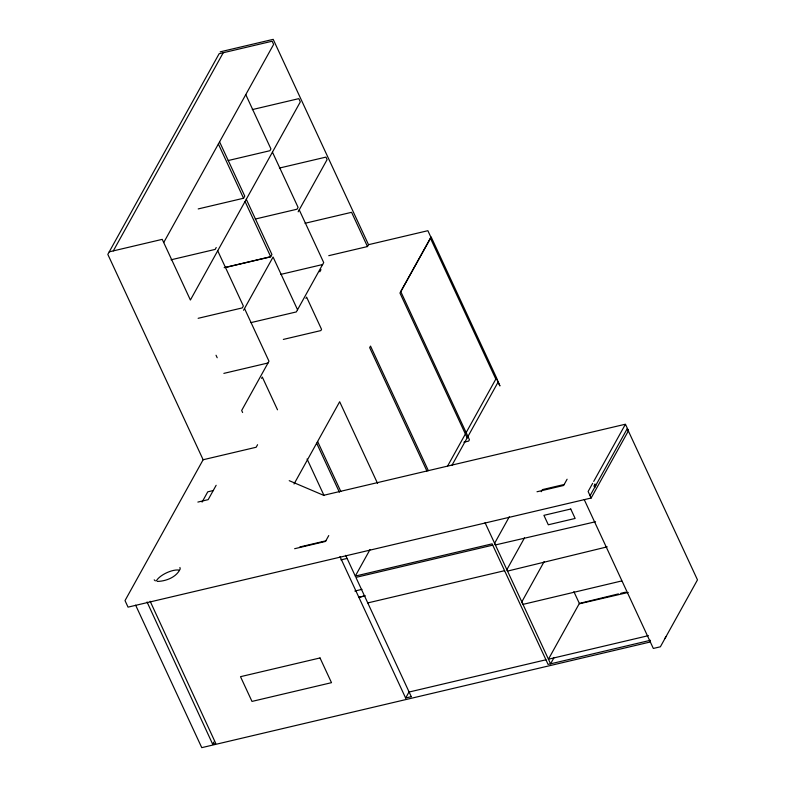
<?xml version="1.0" encoding="UTF-8"?>
<svg xmlns="http://www.w3.org/2000/svg" width="787" height="787" viewBox="0 0 787 787"><rect width="100%" height="100%" fill="white"/><g stroke="black" fill="none" stroke-linecap="round" stroke-linejoin="round"><path stroke-width="1.18" d="M113.308 250.886L223.223 52.749M163.716 242.534L273.63 44.397L272.154 41.219L219.14 53.713L107.819 254.388L203.135 459.746L125.015 600.599L128.045 607.131L591.155 498.023L628.469 430.745L625.439 424.213L323.614 495.318L289.223 480.67M216.228 247.511L215.176 249.4L171.015 259.808M198.206 208.929L243.557 198.245L244.757 196.091L219.573 141.847M243.537 310.265L273.069 257.024L297.545 309.744M298.145 211.811L327.107 159.604L325.946 157.105L279.405 168.064M319.817 271.8L321.007 269.656M261.55 378.35L262.287 377.022L277.506 409.811M305.917 298.362L306.596 297.132L321.549 329.35L320.87 330.579L283.33 339.423M202.062 502.096L207.758 491.836L213.484 490.488M216.15 485.284L208.181 499.647L197.871 502.076M257.565 444.714L256.149 447.252L203.135 459.746M328.759 255.677L367.47 246.557L368.513 244.688L427.872 230.699L430.902 237.231L399.953 293.03L467.183 437.867M294.043 483.985L339.659 401.734L377.603 483.484M147.041 601.986L212.657 744.177L213.848 742.033M328.74 535.573L325.493 541.436L294.633 548.706M345.67 555.337L355.301 576.084L369.969 549.641M447.724 465.825L496.331 378.193L499.922 385.935L496.44 377.996M451.876 465.451L498.132 382.059M409.201 691.616L405.639 698.049L339.984 556.606M509.307 516.793L494.62 543.276L495.387 544.948L595.552 521.751M541.24 491.708L542.391 489.622L564.387 484.438M524.496 537.895L506.867 569.67L507.536 571.096L607.21 546.847M567.093 479.224L563.63 485.481L537.009 491.757M544.142 561.623L521.811 601.878L522.981 604.386L621.7 580.944M592.67 483.297L588.125 491.491L591.155 498.023M593.713 481.408L625.232 424.587M590.073 495.692L627.18 428.787L628.262 431.119M554.097 657.47L550.575 663.825L485.058 522.696M664.877 638.542L665.93 636.644M430.637 238.087L400.79 291.652L469.426 439.717L468.668 441.084L463.887 442.205M618.425 593.9L579.37 603.432L548.431 659.211L648.419 635.65M620.795 593.319L625.527 592.168M220.183 51.844L273.197 39.35L368.513 244.688M252.263 109.609L298.814 98.641L300.319 101.887L190.395 300.024L162.24 239.356L109.226 251.85M228.161 160.548L269.931 150.71L270.925 148.91L245.77 94.607M255.273 219.042L297.043 209.204L298.066 207.355L272.44 152.137M305.031 223.282L351.582 212.313L367.47 246.557M224.147 267.678L270.698 256.71L245.062 201.492M225.259 267.531L270.62 256.847L271.928 254.496L246.292 199.268M430.4 238.136L495.83 379.098M280.841 274.378L322.621 264.53M198.137 318.312L242.298 307.904L243.35 306.005L217.714 250.778M250.974 322.611L296.325 311.927L323.703 262.583L299.227 209.854M223.852 373.382L268.013 362.984M299.798 546.975L325.916 540.817M340.909 559.891L346.89 558.485M355.301 576.084L492.131 543.847L548.086 664.415L650.465 640.293M492.731 545.155L355.911 577.392L411.267 696.652M354.819 591.047L362 589.355M359.02 597.244L365.001 595.828M358.99 597.294L364.971 595.887M367.765 602.921L504.585 570.693M409.122 692.029L545.942 659.791M405.61 697.98L411.296 696.711M212.657 744.177L215.766 743.449L150.14 601.248M650.524 641.926L201.767 747.65L135.63 605.164M628.213 592.434L579.507 603.767L573.871 591.637M157.311 581.426C165.998 581.249 176.445 577.255 180.203 568.942L179.918 567.486M154.203 579.852L155.354 580.885M627.328 428.748L697.479 579.881L660.372 646.796L653.328 648.449L584.259 499.647M431.158 236.995L496.597 377.957M428.354 470.665L370.52 346.083L369.664 347.647L426.957 471.088M218.373 144.001L243.557 198.245M317.614 441.477L340.86 491.56M316.659 443.209L339.394 492.2M244.511 308.504L268.987 361.233L241.668 410.48L242.612 412.496M307.068 458.978L324.047 495.554M216.031 355.252L217.192 357.751M156.446 580.747A14.274 5.529 -24.9 0 1 178.718 570.034M594.992 484.172L593.949 486.061L594.756 487.468L595.808 485.579L594.992 484.172M570.752 509.012L543.915 515.337L548.303 524.781L575.14 518.456L570.752 509.012M320.024 657.952L240.507 676.682L251.988 701.414L331.504 682.673L320.024 657.952"/></g></svg>
